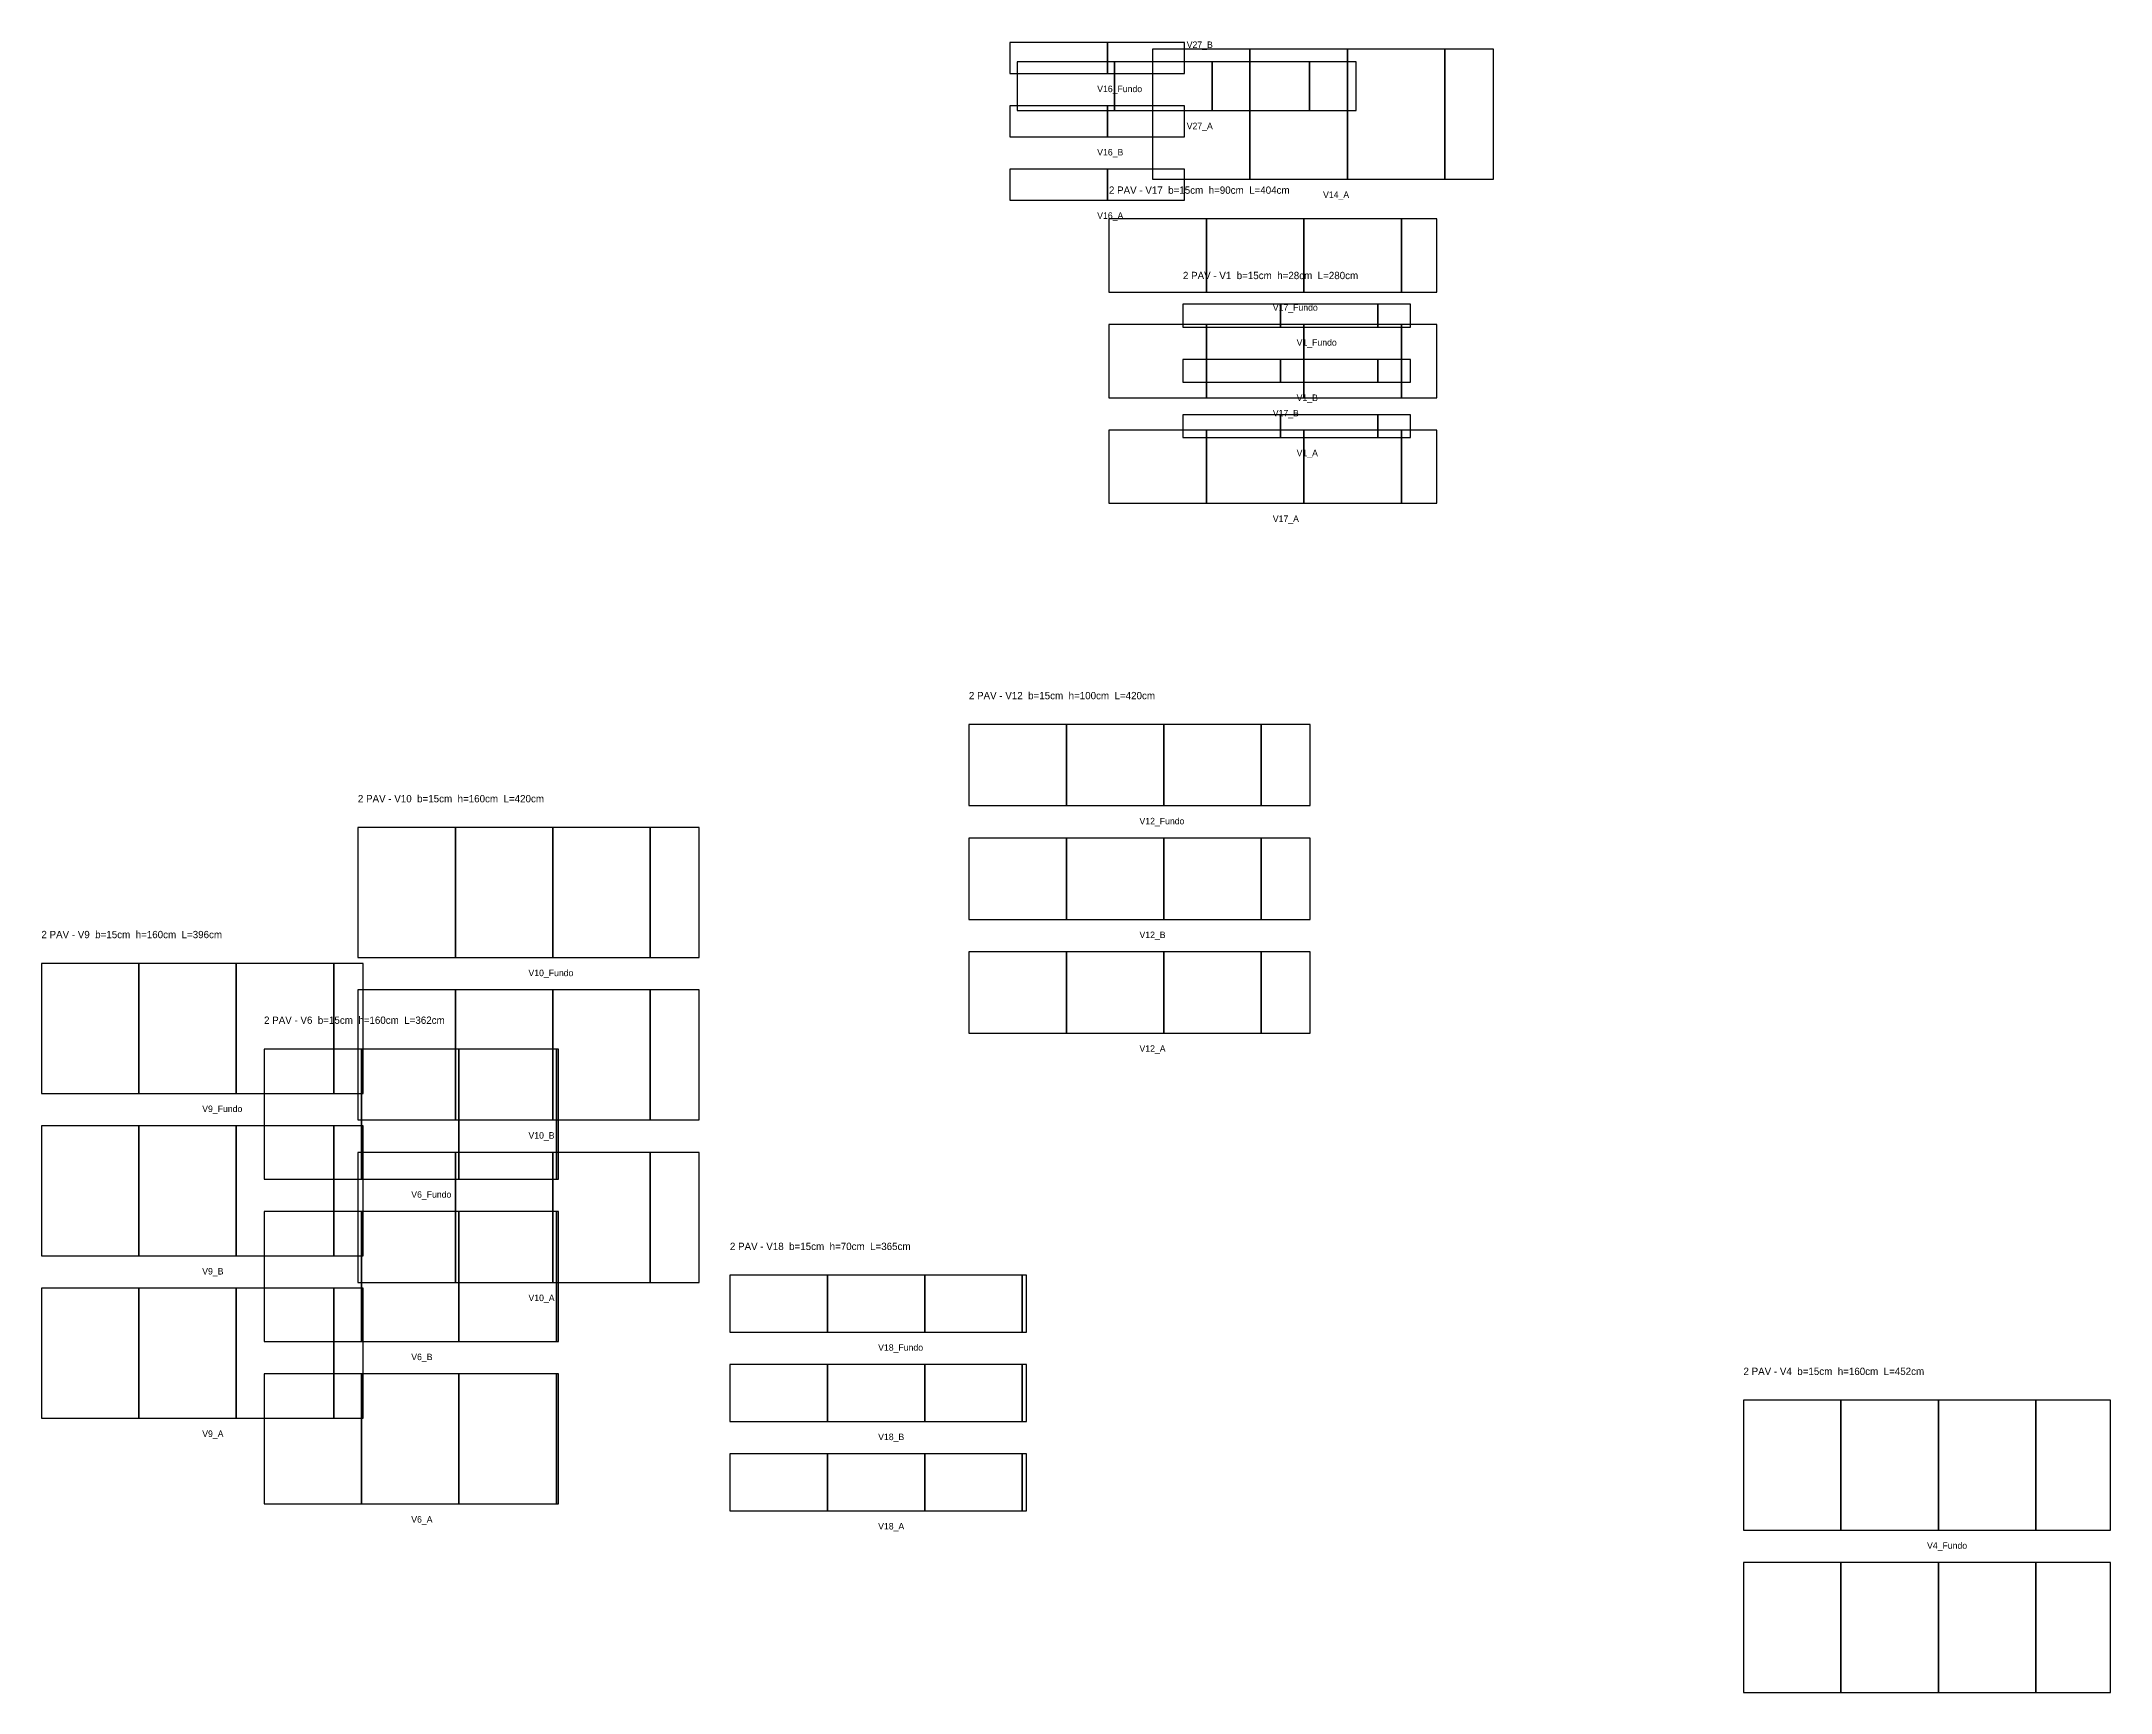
# Model space of a CAD drawing. Header units: metres. Extents: x 129372 to 135081, y 25296 to 34081.
# Drawn here: x 130948 to 133496, y 27358 to 29391 of the extents above; entities that cross this region are included whole.
import ezdxf

# ---------------------------------------------------------------- set-up
doc = ezdxf.new("R2010")
doc.units = ezdxf.units.M

msp = doc.modelspace()

# ---------------------------------------------------------------- linework, layer by layer
at = {"layer": 'Paineis'}
for points in [[(132140.65, 29351.46), (132260.65, 29351.46), (132260.65, 29389.46), (132140.65, 29389.46)], [(132260.65, 29351.46), (132355.65, 29351.46), (132355.65, 29389.46), (132260.65, 29389.46)], [(132316.19, 29221.21), (132436.19, 29221.21), (132436.19, 29381.21), (132316.19, 29381.21)], [(132436.19, 29221.21), (132556.19, 29221.21), (132556.19, 29381.21), (132436.19, 29381.21)], [(132556.19, 29221.21), (132676.19, 29221.21), (132676.19, 29381.21), (132556.19, 29381.21)], [(132676.19, 29221.21), (132736.19, 29221.21), (132736.19, 29381.21), (132676.19, 29381.21)], [(132149.58, 29305.8), (132269.58, 29305.8), (132269.58, 29365.8), (132149.58, 29365.8)], [(132269.58, 29305.8), (132389.58, 29305.8), (132389.58, 29365.8), (132269.58, 29365.8)], [(132389.58, 29305.8), (132509.58, 29305.8), (132509.58, 29365.8), (132389.58, 29365.8)], [(132509.58, 29305.8), (132567.08, 29305.8), (132567.08, 29365.8), (132509.58, 29365.8)], [(132140.65, 29273.46), (132260.65, 29273.46), (132260.65, 29311.46), (132140.65, 29311.46)], [(132260.65, 29273.46), (132355.65, 29273.46), (132355.65, 29311.46), (132260.65, 29311.46)], [(132140.65, 29195.46), (132260.65, 29195.46), (132260.65, 29233.46), (132140.65, 29233.46)], [(132260.65, 29195.46), (132355.65, 29195.46), (132355.65, 29233.46), (132260.65, 29233.46)], [(132262.59, 29082.32), (132382.59, 29082.32), (132382.59, 29172.32), (132262.59, 29172.32)], [(132382.59, 29082.32), (132502.59, 29082.32), (132502.59, 29172.32), (132382.59, 29172.32)], [(132502.59, 29082.32), (132622.59, 29082.32), (132622.59, 29172.32), (132502.59, 29172.32)], [(132622.59, 29082.32), (132666.09, 29082.32), (132666.09, 29172.32), (132622.59, 29172.32)], [(132353.67, 29039.26), (132473.67, 29039.26), (132473.67, 29067.26), (132353.67, 29067.26)], [(132473.67, 29039.26), (132593.67, 29039.26), (132593.67, 29067.26), (132473.67, 29067.26)], [(132593.67, 29039.26), (132633.67, 29039.26), (132633.67, 29067.26), (132593.67, 29067.26)], [(132262.59, 28952.32), (132382.59, 28952.32), (132382.59, 29042.32), (132262.59, 29042.32)], [(132382.59, 28952.32), (132502.59, 28952.32), (132502.59, 29042.32), (132382.59, 29042.32)], [(132502.59, 28952.32), (132622.59, 28952.32), (132622.59, 29042.32), (132502.59, 29042.32)], [(132622.59, 28952.32), (132666.09, 28952.32), (132666.09, 29042.32), (132622.59, 29042.32)], [(132353.67, 28971.26), (132473.67, 28971.26), (132473.67, 28999.26), (132353.67, 28999.26)], [(132473.67, 28971.26), (132593.67, 28971.26), (132593.67, 28999.26), (132473.67, 28999.26)], [(132593.67, 28971.26), (132633.67, 28971.26), (132633.67, 28999.26), (132593.67, 28999.26)], [(132353.67, 28903.26), (132473.67, 28903.26), (132473.67, 28931.26), (132353.67, 28931.26)], [(132473.67, 28903.26), (132593.67, 28903.26), (132593.67, 28931.26), (132473.67, 28931.26)], [(132593.67, 28903.26), (132633.67, 28903.26), (132633.67, 28931.26), (132593.67, 28931.26)], [(132262.59, 28822.32), (132382.59, 28822.32), (132382.59, 28912.32), (132262.59, 28912.32)], [(132382.59, 28822.32), (132502.59, 28822.32), (132502.59, 28912.32), (132382.59, 28912.32)], [(132502.59, 28822.32), (132622.59, 28822.32), (132622.59, 28912.32), (132502.59, 28912.32)], [(132622.59, 28822.32), (132666.09, 28822.32), (132666.09, 28912.32), (132622.59, 28912.32)], [(132090.18, 28450.11), (132210.18, 28450.11), (132210.18, 28550.11), (132090.18, 28550.11)], [(132210.18, 28450.11), (132330.18, 28450.11), (132330.18, 28550.11), (132210.18, 28550.11)], [(132330.18, 28450.11), (132450.18, 28450.11), (132450.18, 28550.11), (132330.18, 28550.11)], [(132450.18, 28450.11), (132510.18, 28450.11), (132510.18, 28550.11), (132450.18, 28550.11)], [(131337.97, 28263.23), (131457.97, 28263.23), (131457.97, 28423.23), (131337.97, 28423.23)], [(131457.97, 28263.23), (131577.97, 28263.23), (131577.97, 28423.23), (131457.97, 28423.23)], [(131577.97, 28263.23), (131697.97, 28263.23), (131697.97, 28423.23), (131577.97, 28423.23)], [(131697.97, 28263.23), (131757.97, 28263.23), (131757.97, 28423.23), (131697.97, 28423.23)], [(132090.18, 28310.11), (132210.18, 28310.11), (132210.18, 28410.11), (132090.18, 28410.11)], [(132210.18, 28310.11), (132330.18, 28310.11), (132330.18, 28410.11), (132210.18, 28410.11)], [(132330.18, 28310.11), (132450.18, 28310.11), (132450.18, 28410.11), (132330.18, 28410.11)], [(132450.18, 28310.11), (132510.18, 28310.11), (132510.18, 28410.11), (132450.18, 28410.11)], [(130948.32, 28095.97), (131068.32, 28095.97), (131068.32, 28255.97), (130948.32, 28255.97)], [(131068.32, 28095.97), (131188.32, 28095.97), (131188.32, 28255.97), (131068.32, 28255.97)], [(131188.32, 28095.97), (131308.32, 28095.97), (131308.32, 28255.97), (131188.32, 28255.97)], [(131308.32, 28095.97), (131344.32, 28095.97), (131344.32, 28255.97), (131308.32, 28255.97)], [(132090.18, 28170.11), (132210.18, 28170.11), (132210.18, 28270.11), (132090.18, 28270.11)], [(132210.18, 28170.11), (132330.18, 28170.11), (132330.18, 28270.11), (132210.18, 28270.11)], [(132330.18, 28170.11), (132450.18, 28170.11), (132450.18, 28270.11), (132330.18, 28270.11)], [(132450.18, 28170.11), (132510.18, 28170.11), (132510.18, 28270.11), (132450.18, 28270.11)], [(131337.97, 28063.23), (131457.97, 28063.23), (131457.97, 28223.23), (131337.97, 28223.23)], [(131457.97, 28063.23), (131577.97, 28063.23), (131577.97, 28223.23), (131457.97, 28223.23)], [(131577.97, 28063.23), (131697.97, 28063.23), (131697.97, 28223.23), (131577.97, 28223.23)], [(131697.97, 28063.23), (131757.97, 28063.23), (131757.97, 28223.23), (131697.97, 28223.23)], [(131222.43, 27990.54), (131342.43, 27990.54), (131342.43, 28150.54), (131222.43, 28150.54)], [(131342.43, 27990.54), (131462.43, 27990.54), (131462.43, 28150.54), (131342.43, 28150.54)], [(131462.43, 27990.54), (131582.43, 27990.54), (131582.43, 28150.54), (131462.43, 28150.54)], [(131582.43, 27990.54), (131584.93, 27990.54), (131584.93, 28150.54), (131582.43, 28150.54)], [(130948.32, 27895.97), (131068.32, 27895.97), (131068.32, 28055.97), (130948.32, 28055.97)], [(131068.32, 27895.97), (131188.32, 27895.97), (131188.32, 28055.97), (131068.32, 28055.97)], [(131188.32, 27895.97), (131308.32, 27895.97), (131308.32, 28055.97), (131188.32, 28055.97)], [(131308.32, 27895.97), (131344.32, 27895.97), (131344.32, 28055.97), (131308.32, 28055.97)], [(131337.97, 27863.23), (131457.97, 27863.23), (131457.97, 28023.23), (131337.97, 28023.23)], [(131457.97, 27863.23), (131577.97, 27863.23), (131577.97, 28023.23), (131457.97, 28023.23)], [(131577.97, 27863.23), (131697.97, 27863.23), (131697.97, 28023.23), (131577.97, 28023.23)], [(131697.97, 27863.23), (131757.97, 27863.23), (131757.97, 28023.23), (131697.97, 28023.23)], [(131222.43, 27790.54), (131342.43, 27790.54), (131342.43, 27950.54), (131222.43, 27950.54)], [(131342.43, 27790.54), (131462.43, 27790.54), (131462.43, 27950.54), (131342.43, 27950.54)], [(131462.43, 27790.54), (131582.43, 27790.54), (131582.43, 27950.54), (131462.43, 27950.54)], [(131582.43, 27790.54), (131584.93, 27790.54), (131584.93, 27950.54), (131582.43, 27950.54)], [(131795.96, 27802.11), (131915.96, 27802.11), (131915.96, 27872.11), (131795.96, 27872.11)], [(131915.96, 27802.11), (132035.96, 27802.11), (132035.96, 27872.11), (131915.96, 27872.11)], [(132035.96, 27802.11), (132155.96, 27802.11), (132155.96, 27872.11), (132035.96, 27872.11)], [(132155.96, 27802.11), (132160.96, 27802.11), (132160.96, 27872.11), (132155.96, 27872.11)], [(130948.32, 27695.97), (131068.32, 27695.97), (131068.32, 27855.97), (130948.32, 27855.97)], [(131068.32, 27695.97), (131188.32, 27695.97), (131188.32, 27855.97), (131068.32, 27855.97)], [(131188.32, 27695.97), (131308.32, 27695.97), (131308.32, 27855.97), (131188.32, 27855.97)], [(131308.32, 27695.97), (131344.32, 27695.97), (131344.32, 27855.97), (131308.32, 27855.97)], [(131222.43, 27590.54), (131342.43, 27590.54), (131342.43, 27750.54), (131222.43, 27750.54)], [(131342.43, 27590.54), (131462.43, 27590.54), (131462.43, 27750.54), (131342.43, 27750.54)], [(131462.43, 27590.54), (131582.43, 27590.54), (131582.43, 27750.54), (131462.43, 27750.54)], [(131582.43, 27590.54), (131584.93, 27590.54), (131584.93, 27750.54), (131582.43, 27750.54)], [(131795.96, 27692.11), (131915.96, 27692.11), (131915.96, 27762.11), (131795.96, 27762.11)], [(131915.96, 27692.11), (132035.96, 27692.11), (132035.96, 27762.11), (131915.96, 27762.11)], [(132035.96, 27692.11), (132155.96, 27692.11), (132155.96, 27762.11), (132035.96, 27762.11)], [(132155.96, 27692.11), (132160.96, 27692.11), (132160.96, 27762.11), (132155.96, 27762.11)], [(133043.75, 27558.3), (133163.75, 27558.3), (133163.75, 27718.3), (133043.75, 27718.3)], [(133163.75, 27558.3), (133283.75, 27558.3), (133283.75, 27718.3), (133163.75, 27718.3)], [(133283.75, 27558.3), (133403.75, 27558.3), (133403.75, 27718.3), (133283.75, 27718.3)], [(133403.75, 27558.3), (133495.75, 27558.3), (133495.75, 27718.3), (133403.75, 27718.3)], [(131795.96, 27582.11), (131915.96, 27582.11), (131915.96, 27652.11), (131795.96, 27652.11)], [(131915.96, 27582.11), (132035.96, 27582.11), (132035.96, 27652.11), (131915.96, 27652.11)], [(132035.96, 27582.11), (132155.96, 27582.11), (132155.96, 27652.11), (132035.96, 27652.11)], [(132155.96, 27582.11), (132160.96, 27582.11), (132160.96, 27652.11), (132155.96, 27652.11)], [(133043.75, 27358.3), (133163.75, 27358.3), (133163.75, 27518.3), (133043.75, 27518.3)], [(133163.75, 27358.3), (133283.75, 27358.3), (133283.75, 27518.3), (133163.75, 27518.3)], [(133283.75, 27358.3), (133403.75, 27358.3), (133403.75, 27518.3), (133283.75, 27518.3)], [(133403.75, 27358.3), (133495.75, 27358.3), (133495.75, 27518.3), (133403.75, 27518.3)]]:
    msp.add_lwpolyline(points, close=True, dxfattribs=at)

# ---------------------------------------------------------------- texts
at = {"layer": 'NOMENCLATURA', "char_height": 9, "attachment_point": 1}
for s, insert in [('2 PAV - V17  b=15cm  h=90cm  L=404cm', (132262.59, 29212.32)), ('2 PAV - V1  b=15cm  h=28cm  L=280cm', (132353.67, 29107.26)), ('2 PAV - V12  b=15cm  h=100cm  L=420cm', (132090.18, 28590.11)), ('2 PAV - V10  b=15cm  h=160cm  L=420cm', (131337.97, 28463.23)), ('2 PAV - V9  b=15cm  h=160cm  L=396cm', (130948.32, 28295.97)), ('2 PAV - V6  b=15cm  h=160cm  L=362cm', (131222.43, 28190.54)), ('2 PAV - V18  b=15cm  h=70cm  L=365cm', (131795.96, 27912.11)), ('2 PAV - V4  b=15cm  h=160cm  L=452cm', (133043.75, 27758.3))]:
    msp.add_mtext(s, dxfattribs=dict(at, insert=insert))
at = {"layer": 'Texto Secao', "char_height": 8, "attachment_point": 1}
for s, insert in [('V27_B', (132358.33, 29390.8)), ('V16_Fundo', (132248.15, 29336.46)), ('V27_A', (132358.33, 29290.8)), ('V16_B', (132248.15, 29258.46)), ('V14_A', (132526.19, 29206.21)), ('V16_A', (132248.15, 29180.46)), ('V17_Fundo', (132464.34, 29067.32)), ('V1_Fundo', (132493.67, 29024.26)), ('V1_B', (132493.67, 28956.26)), ('V17_B', (132464.34, 28937.32)), ('V1_A', (132493.67, 28888.26)), ('V17_A', (132464.34, 28807.32)), ('V12_Fundo', (132300.18, 28435.11)), ('V12_B', (132300.18, 28295.11)), ('V10_Fundo', (131547.97, 28248.23)), ('V12_A', (132300.18, 28155.11)), ('V9_Fundo', (131146.32, 28080.97)), ('V10_B', (131547.97, 28048.23)), ('V6_Fundo', (131403.68, 27975.54)), ('V9_B', (131146.32, 27880.97)), ('V10_A', (131547.97, 27848.23)), ('V6_B', (131403.68, 27775.54)), ('V18_Fundo', (131978.46, 27787.11)), ('V9_A', (131146.32, 27680.97)), ('V18_B', (131978.46, 27677.11)), ('V6_A', (131403.68, 27575.54)), ('V18_A', (131978.46, 27567.11)), ('V4_Fundo', (133269.75, 27543.3))]:
    msp.add_mtext(s, dxfattribs=dict(at, insert=insert))

doc.saveas('drawing.dxf')
